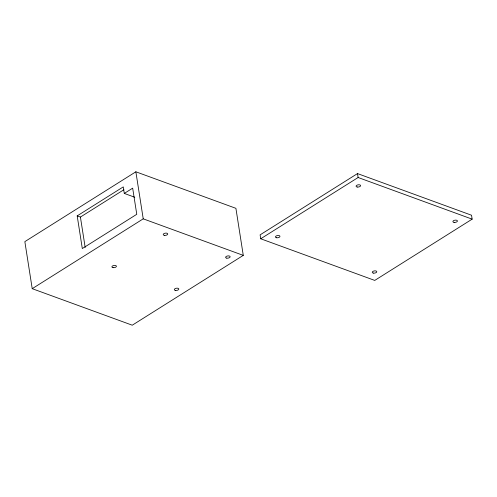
<?xml version="1.0" encoding="UTF-8"?>
<svg xmlns="http://www.w3.org/2000/svg" width="497" height="497" viewBox="0 0 497 497"><rect width="100%" height="100%" fill="white"/><g stroke="black" fill="none" stroke-linecap="round" stroke-linejoin="round"><path stroke-width="0.75" d="M135.861 171.794L24.85 241.629L32.218 288.676L132.264 325.206L243.275 255.371L235.907 208.324L135.861 171.794L143.229 218.842L243.275 255.371M124.293 193.426L132.674 188.158L136.768 214.294L82.303 248.55L77.19 215.884L123.268 186.897L124.293 193.426L134.78 197.259M77.19 215.884L80.415 217.059L123.902 189.705M32.218 288.676L143.229 218.842M357.505 173.583L260.105 234.857L260.72 238.777L374.75 280.414L472.15 219.146L471.535 215.226L357.505 173.583L358.12 177.504L472.15 219.146M260.72 238.777L358.12 177.504M80.415 217.059L85.18 247.45M175.46 290.422A2.274 1.106 -8.9 0 0 178.814 289.037A2.274 1.106 -8.9 0 0 175.41 288.49A2.274 1.106 -8.9 0 0 175.46 290.422M113.067 267.641A2.274 1.106 -8.9 0 0 116.416 266.255A2.274 1.106 -8.9 0 0 113.012 265.709A2.274 1.106 -8.9 0 0 113.067 267.641M226.775 258.142A2.274 1.106 -8.9 0 0 230.13 256.75A2.274 1.106 -8.9 0 0 226.725 256.21A2.274 1.106 -8.9 0 0 226.775 258.142M164.383 235.361A2.274 1.106 -8.9 0 0 167.731 233.969A2.274 1.106 -8.9 0 0 164.333 233.428A2.274 1.106 -8.9 0 0 164.383 235.361M276.605 237.759A2.274 1.106 -8.9 0 0 279.954 236.367A2.274 1.106 -8.9 0 0 276.549 235.827A2.274 1.106 -8.9 0 0 276.605 237.759M357.244 187.027A2.274 1.106 -8.9 0 0 360.598 185.636A2.274 1.106 -8.9 0 0 357.194 185.095A2.274 1.106 -8.9 0 0 357.244 187.027M373.427 273.108A2.274 1.106 -8.9 0 0 376.776 271.716A2.274 1.106 -8.9 0 0 373.371 271.176A2.274 1.106 -8.9 0 0 373.427 273.108M454.065 222.376A2.274 1.106 -8.9 0 0 457.42 220.991A2.274 1.106 -8.9 0 0 454.016 220.444A2.274 1.106 -8.9 0 0 454.065 222.376"/></g></svg>
